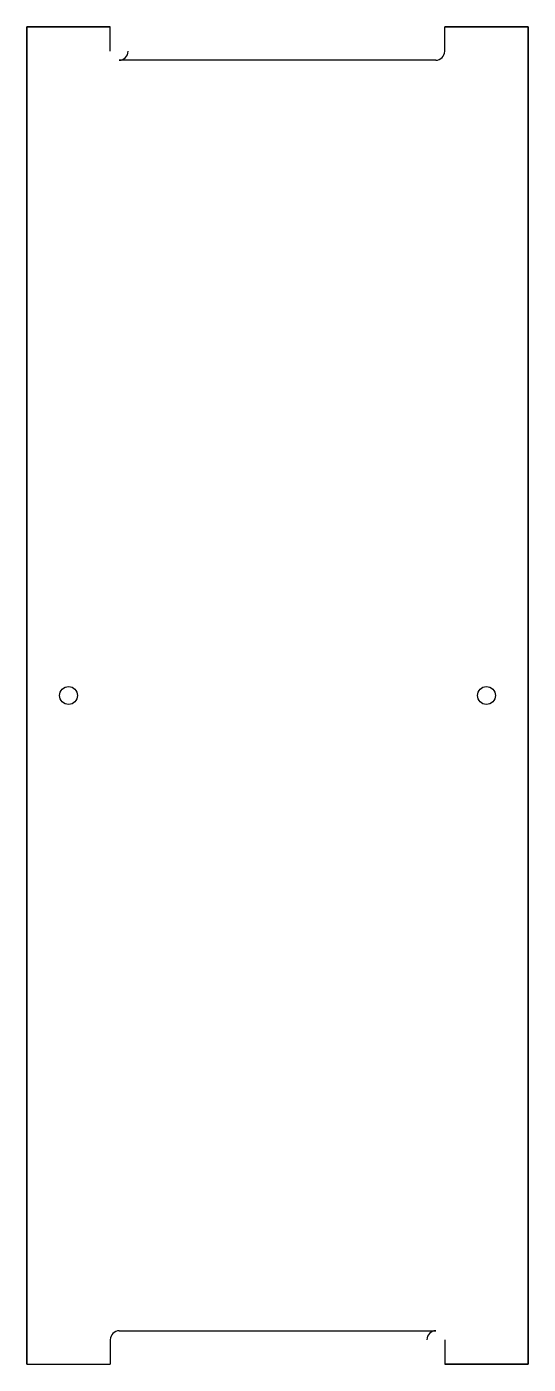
# Model space of a CAD drawing. Extents: x -90 to 0, y 0 to 240.
import ezdxf

# ---------------------------------------------------------------- set-up
doc = ezdxf.new("R2010")
doc.units = 0

msp = doc.modelspace()

# ---------------------------------------------------------------- linework, layer by layer
at = {"layer": 'layer0'}
for points in [[(-90, 240, 0), (-90, 0, 0), (-90, 240, 0), (-75, 240, 0)], [(-75, 235.6, 3), (-75, 240, 3), (-90, 240, 3), (-90, 0, 3), (-75, 0, 3), (-75, 0, 3)], [(-15, 235.6, 0), (-15, 240, 0), (-15, 240, 0), (0, 240, 0), (0, 0, 0), (-15, 0, 0)], [(-15, 235.6, 3), (-15, 240, 3)], [(-15, 4.4, 3), (-15, 0, 3), (0, 0, 3), (0, 240, 3), (-15, 240, 3)], [(-16.6, 234, 0), (-73.4, 234, 0)], [(-16.6, 234, 3), (-73.4, 234, 3)], [(-73.4, 6, 0), (-16.6, 6, 0)], [(-73.4, 6, 3), (-16.6, 6, 3)], [(-75, 4.4, 0), (-75, 0, 0), (-75, 0, 0)]]:
    msp.add_polyline3d(points, dxfattribs=at)
for centre in [(-82.5, 120), (-82.5, 120, 3), (-7.5, 120), (-7.5, 120, 3)]:
    msp.add_circle(centre, 1.6, dxfattribs=at)
for centre, start, end in [((-73.4, 235.6), -89.9767, 0.0117), ((-73.4, 235.6, 3), -89.9767, 0.0117), ((-16.6, 235.6), -89.9767, 0.0117), ((-16.6, 235.6, 3), -89.9767, 0.0117), ((-73.4, 4.4), 90, 179.9883), ((-73.4, 4.4, 3), 90, 179.9883), ((-16.6, 4.4), 90, 179.9883), ((-16.6, 4.4, 3), 90, 179.9883)]:
    msp.add_arc(centre, 1.6, start, end, dxfattribs=at)

doc.saveas('drawing.dxf')
